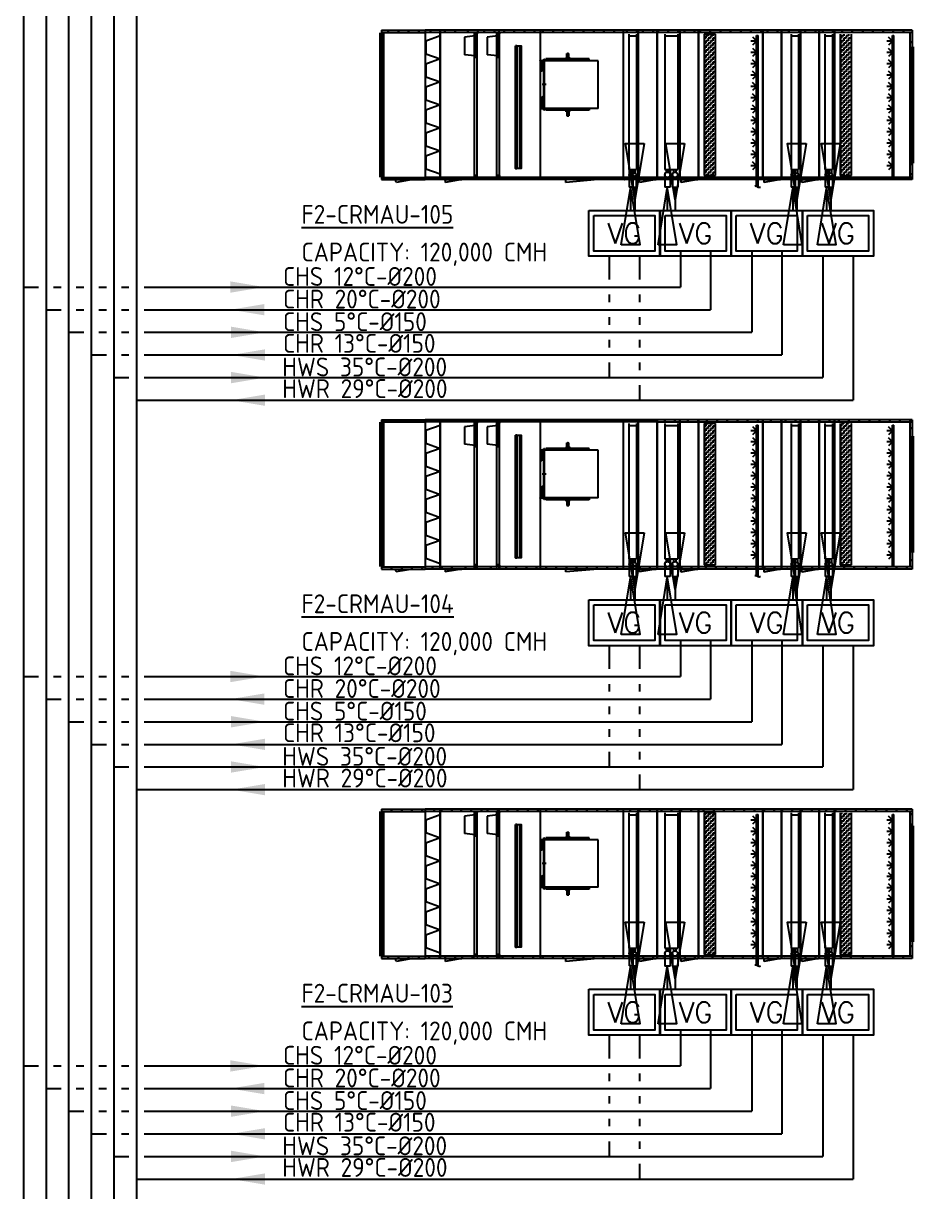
# Model space of a CAD drawing. Header units: millimetres. Extents: x -18 to 822, y 1518 to 2130.
# Drawn here: x 564.1 to 670.3, y 1717 to 1856.5 of the extents above; entities that cross this region are included whole.
import ezdxf
from ezdxf.enums import TextEntityAlignment as Align

# ---------------------------------------------------------------- set-up
doc = ezdxf.new("R2010")
doc.units = ezdxf.units.MM
doc.linetypes.add('CENTER', pattern=[2, 1.25, -0.25, 0.25, -0.25])
for name, color, linetype in [('0-CHR-中溫', 30, 'Continuous'), ('0-CHR-低溫', 4, 'Continuous'), ('0-CHS-中溫', 3, 'Continuous'), ('0-CHS-低溫', 5, 'Continuous'), ('0-HWR', 6, 'Continuous'), ('0-HWS', 1, 'Continuous'), ('03', 7, 'Continuous'), ('06-空調-空調', 21, 'Continuous'), ('ACC-450', 2, 'Continuous'), ('ACC-850', 2, 'Continuous'), ('ARW', 151, 'Continuous'), ('CLC', 140, 'Continuous'), ('DETL-TXT', 4, 'Continuous'), ('DIF', 120, 'Continuous'), ('DIM', 6, 'Continuous'), ('FAN', 3, 'Continuous'), ('Flange', 6, 'Continuous'), ('FLC', 40, 'Continuous'), ('HEPA', 6, 'Continuous'), ('HTC', 1, 'Continuous'), ('M-EQPM-TXT', 4, 'Continuous'), ('Type02x02', 7, 'Continuous'), ('Type05x04', 7, 'Continuous'), ('Type06x05', 7, 'Continuous'), ('Type07x05', 7, 'Continuous'), ('TYPE10X08', 7, 'Continuous'), ('Type10x09', 7, 'Continuous'), ('Type12x08', 7, 'Continuous'), ('Type12x09', 7, 'Continuous'), ('Type14x10', 7, 'Continuous'), ('軸心', 41, 'Continuous'), ('風車架', 4, 'Continuous')]:
    doc.layers.add(name, color=color, linetype=linetype)
doc.styles.add('AA-TXT', font='isocp.shx', dxfattribs={"bigfont": 'chineset.shx'})
doc.styles.add('HKEC', font='romans.shx', dxfattribs={"bigfont": 'china.shx'})
doc.dimstyles.get("Standard").update_dxf_attribs({"dimtxt": 0.18, "dimasz": 0.18, "dimexe": 0.18, "dimexo": 0.0625, "dimgap": 0.09, "dimtad": 0, "dimtih": 1, "dimtoh": 1, "dimdec": 4, "dimzin": 0, "dimdsep": 46, "dimtxsty": 'Standard', "dimcen": 0.09, "dimadec": 0, "dimazin": 0, "dimtfac": 1, "dimtdec": 4, "dimtofl": 0, "dimtmove": 0, "dimatfit": 3, "dimfxl": 1, "dimtolj": 1, "dimtzin": 0, "dimarcsym": 0})
pattern_1 = [(225, (1811.597, 1075.805), (13.47038, -13.47038), [])]

# ---------------------------------------------------------------- blocks, each defined once
blk = doc.blocks.new('A450-頂視圖')
at = {"layer": 'ACC-450'}
for p, q in [((-450, 0), (0, 0)), ((0, 0), (-443, -78))]:
    blk.add_line(p, q, dxfattribs=at)
blk.add_arc((0, 0), 450, 180, 190, dxfattribs=at)
blk = doc.blocks.new('FLC-1000')
at = {"layer": 'FLC'}
for p, q in [((50, 634), (50, -634)), ((150, 634), (150, -634))]:
    blk.add_line(p, q, dxfattribs=at)
at = {"layer": 'FLC', "color": 1}
for p, q in [((60, 371), (60, 634)), ((80, 360), (80, 634)), ((100, 348), (100, 634)), ((120, 337), (120, 634)), ((140, 325), (140, 634)), ((60, -634), (60, -299)), ((80, -634), (80, -310)), ((100, -634), (100, -322)), ((120, -634), (120, -333)), ((140, -634), (140, -345))]:
    blk.add_line(p, q, dxfattribs=at)
at = {"layer": 'FLC', "color": 1, "linetype": 'CENTER', "ltscale": 5}
blk.add_line((-12, 0), (165, 0), dxfattribs=at)
at = {"layer": 'FLC'}
for centre, start, end in [((55, 634), 0, 180), ((65, 634), 0, 180), ((75, 634), 0, 180), ((85, 634), 0, 180), ((95, 634), 0, 180), ((105, 634), 0, 180), ((115, 634), 0, 180), ((125, 634), 0, 180), ((135, 634), 0, 180), ((145, 634), 0, 180), ((145, 634), 0, 180), ((145, 634), 0, 180), ((145, 634), 0, 180), ((145, 634), 0, 180), ((145, 634), 0, 180), ((145, 634), 0, 180), ((145, 634), 0, 180), ((145, 634), 0, 180), ((145, 634), 0, 180), ((145, 634), 0, 180), ((145, 634), 0, 180), ((55, -634), 180, 0), ((65, -634), 180, 0), ((75, -634), 180, 0), ((85, -634), 180, 0), ((95, -634), 180, 0), ((105, -634), 180, 0), ((115, -634), 180, 0), ((125, -634), 180, 0), ((135, -634), 180, 0), ((145, -634), 180, 0), ((145, -634), 180, 0), ((145, -634), 180, 0), ((145, -634), 180, 0), ((145, -634), 180, 0), ((145, -634), 180, 0), ((145, -634), 180, 0), ((145, -634), 180, 0), ((145, -634), 180, 0), ((145, -634), 180, 0), ((145, -634), 180, 0), ((145, -634), 180, 0)]:
    blk.add_arc(centre, 5, start, end, dxfattribs=at)
blk = doc.blocks.new('RZR15-1000-T90')
at = {"layer": 'FAN'}
for p, q in [((-1436, 1310), (-10, 1310)), ((-1436, 47), (-1436, 1310)), ((-10, 0), (-10, 1357)), ((0, 1357), (-10, 1357)), ((0, 0), (0, 1357)), ((-1436, 47), (-10, 47)), ((-10, 0), (0, 0))]:
    blk.add_line(p, q, dxfattribs=at)
at = {"layer": '軸心'}
for p, q in [((-685.5, 1379.5), (-578.5, 1379.5)), ((-685.5, 1379.5), (-685.5, 1359.5)), ((-675.5, 1398.5), (-675.5, 1379.5)), ((-588.5, 1398.5), (-675.5, 1398.5)), ((-604.5, 1508.5), (-659.5, 1508.5)), ((-659.5, 1398.5), (-659.5, 1508.5)), ((-640, 1503.5), (-624, 1503.5)), ((-640, 1403.5), (-640, 1503.5)), ((-640, 1403.5), (-624, 1403.5)), ((-624, 1503.5), (-624, 1403.5)), ((-604.5, 1398.5), (-604.5, 1508.5)), ((-588.5, 1398.5), (-588.5, 1379.5)), ((-578.5, 1359.5), (-578.5, 1379.5)), ((-685.5, -22.5), (-685.5, -2.5)), ((-685.5, -22.5), (-578.5, -22.5)), ((-675.5, -41.5), (-675.5, -22.5)), ((-588.5, -41.5), (-675.5, -41.5)), ((-659.5, -41.5), (-659.5, -151.5)), ((-604.5, -151.5), (-659.5, -151.5)), ((-640, -46.5), (-640, -146.5)), ((-640, -46.5), (-624, -46.5)), ((-640, -146.5), (-624, -146.5)), ((-624, -146.5), (-624, -46.5)), ((-604.5, -41.5), (-604.5, -151.5)), ((-588.5, -41.5), (-588.5, -22.5)), ((-578.5, -2.5), (-578.5, -22.5))]:
    blk.add_line(p, q, dxfattribs=at)
at = {"layer": '軸心', "color": 1, "linetype": 'CENTER', "ltscale": 30}
for p, q in [((-632, 1513.4), (-632, 1398.5)), ((-632, -156.4), (-632, -41.5))]:
    blk.add_line(p, q, dxfattribs=at)
at = {"layer": '風車架'}
for p, q in [((-1202, 1359.5), (-52, 1359.5)), ((-1202, 1310), (-1202, 1359.5)), ((-1202, 1310), (-52, 1310)), ((-52, 1310), (-52, 1359.5)), ((-1202, 47), (-52, 47)), ((-1202, 47), (-1202, -2.5)), ((-52, 47), (-52, -2.5)), ((-1202, -2.5), (-52, -2.5))]:
    blk.add_line(p, q, dxfattribs=at)
blk = doc.blocks.new('DW9-頂視圖')
at = {"layer": 'ACC-850'}
for q in [(850, 0), (843, -78)]:
    blk.add_line((0, 0), q, dxfattribs=at)
blk.add_arc((400, 0), 450, 350, 0, dxfattribs=at)
blk = doc.blocks.new('CMF300')
for p, q in [((-22, 265), (-300, 231)), ((-300, 231), (-300, -231)), ((-22, 296), (0, 296)), ((-22, 296), (-22, -296)), ((0, 296), (0, -296)), ((-22, -265), (-300, -231)), ((-22, -296), (0, -296))]:
    blk.add_line(p, q)
blk = doc.blocks.new('HPF-610-15')
at = {"layer": 'HEPA'}
for p, q in [((0, 610), (381, 471)), ((0, 610), (0, 0)), ((381, 471), (381, 139)), ((381, 139), (0, 0))]:
    blk.add_line(p, q, dxfattribs=at)
blk = doc.blocks.new('D5-頂視圖')
at = {"layer": 'ACC-450'}
for p, q in [((450, 0), (0, 0)), ((0, 0), (443, -78))]:
    blk.add_line(p, q, dxfattribs=at)
blk.add_arc((0, 0), 450, 350, 0, dxfattribs=at)
blk = doc.blocks.new('A$Cc4eae78a')
at = {"layer": '03'}
for points in [[(0, 2.04), (9.44, 2.04), (9.44, -4.04), (0, -4.04)], [(0.67, 1.37), (8.76, 1.37), (8.76, -3.37), (0.67, -3.37)]]:
    blk.add_lwpolyline(points, close=True, dxfattribs=at)
at = {"layer": '03', "linetype": 'Continuous', "ltscale": 200, "style": 'HKEC'}
blk.add_text('VG', height=2.696, dxfattribs=at).set_placement((4.72, -1), align=Align.MIDDLE)
blk = doc.blocks.new('00_80000CMH_500_300_1100')
h = blk.add_hatch()
h.set_pattern_fill('ACAD_ISO02W100', color=6, angle=180)
h.set_pattern_definition([(180, (1771.445, -397.94), (-6e-16, -5), [12, -3])])
h.paths.add_polyline_path([(48.4, 407.2), (63.2, 407.2), (63.2, 81.6), (48.4, 81.6)])
at = {"layer": 'ARW'}
h = blk.add_hatch(dxfattribs=at)
h.set_pattern_fill('ZIGZAG', color=256, scale=2, angle=180, style=0)
h.set_pattern_definition([(180, (704, 981.5), (-6.35, -6.35), [6.35, -6.35]), (270, (697.65, 981.5), (6.35, -6.35), [6.35, -6.35])])
h.paths.add_polyline_path([(579, 438), (549, 438), (549, 63), (579, 63)])
h = blk.add_hatch(dxfattribs=at)
h.set_pattern_fill('ZIGZAG', color=256, scale=2, angle=180, style=0)
h.set_pattern_definition([(180, (1064, 981.5), (-6.35, -6.35), [6.35, -6.35]), (270, (1057.65, 981.5), (6.35, -6.35), [6.35, -6.35])])
h.paths.add_polyline_path([(939, 438), (909, 438), (909, 63), (939, 63)])
at = {"layer": 'Type02x02'}
h = blk.add_hatch(dxfattribs=at)
h.set_pattern_fill('ANSI31', color=256, scale=6, angle=180, style=0)
h.set_pattern_definition([(135, (-78.619, 113.504), (13.4704, 13.4704), [])])
h.paths.add_polyline_path([(-151, 442.1), (-151, 448.1), (-101, 448.1), (-101, 442.1)])
h = blk.add_hatch(dxfattribs=at)
h.set_pattern_fill('ANSI31', color=256, scale=6, angle=180, style=0)
h.set_pattern_definition([(135, (446.381, 113.504), (13.4704, 13.4704), [])])
h.paths.add_polyline_path([(374, 442.1), (374, 448.1), (424, 448.1), (424, 442.1)])
h = blk.add_hatch(dxfattribs=at)
h.set_pattern_fill('ANSI31', color=256, scale=6, angle=180, style=0)
h.set_pattern_definition([(135, (556.381, 113.564), (13.4704, 13.4704), [])])
h.paths.add_polyline_path([(484, 442), (484, 448), (534, 448), (534, 442)])
h = blk.add_hatch(dxfattribs=at)
h.set_pattern_fill('ANSI31', color=256, scale=6, angle=180, style=0)
h.set_pattern_definition([(135, (776.381, 113.564), (13.4704, 13.4704), [])])
h.paths.add_polyline_path([(704, 442), (704, 448), (754, 448), (754, 442)])
h = blk.add_hatch(dxfattribs=at)
h.set_pattern_fill('ANSI31', color=256, scale=6, angle=180, style=0)
h.set_pattern_definition([(135, (876.381, 113.564), (13.4704, 13.4704), [])])
h.paths.add_polyline_path([(804, 442), (804, 448), (854, 448), (854, 442)])
h = blk.add_hatch(dxfattribs=at)
h.set_pattern_fill('ANSI31', color=256, scale=6, angle=180, style=0)
h.set_pattern_definition([(135, (-78.619, 433.504), (13.4704, 13.4704), [])])
h.paths.add_polyline_path([(-101, 58.1), (-101, 52.1), (-151, 52.1), (-151, 58.1)])
h = blk.add_hatch(dxfattribs=at)
h.set_pattern_fill('ANSI31', color=256, scale=6, angle=180, style=0)
h.set_pattern_definition([(135, (446.381, 433.504), (13.4704, 13.4704), [])])
h.paths.add_polyline_path([(424, 58.1), (424, 52.1), (374, 52.1), (374, 58.1)])
h = blk.add_hatch(dxfattribs=at)
h.set_pattern_fill('ANSI31', color=256, scale=6, angle=180, style=0)
h.set_pattern_definition([(135, (556.381, 433.564), (13.4704, 13.4704), [])])
h.paths.add_polyline_path([(534, 58), (534, 52), (484, 52), (484, 58)])
h = blk.add_hatch(dxfattribs=at)
h.set_pattern_fill('ANSI31', color=256, scale=6, angle=180, style=0)
h.set_pattern_definition([(135, (776.381, 433.564), (13.4704, 13.4704), [])])
h.paths.add_polyline_path([(754, 58), (754, 52), (704, 52), (704, 58)])
h = blk.add_hatch(dxfattribs=at)
h.set_pattern_fill('ANSI31', color=256, scale=6, angle=180, style=0)
h.set_pattern_definition([(135, (876.381, 433.564), (13.4704, 13.4704), [])])
h.paths.add_polyline_path([(854, 58), (854, 52), (804, 52), (804, 58)])
at = {"layer": 'Type05x04'}
h = blk.add_hatch(dxfattribs=at)
h.set_pattern_fill('ANSI31', color=256, scale=6, angle=180, style=0)
h.set_pattern_definition([(225, (4, 433.44), (13.47, -13.47), [])])
h.paths.add_polyline_path([(-36, 442.1), (-36, 448.1), (4, 448.1), (4, 442.1)])
h = blk.add_hatch(dxfattribs=at)
h.set_pattern_fill('ANSI31', color=256, scale=6, angle=180, style=0)
h.set_pattern_definition([(225, (4, 689.44), (13.4704, -13.4704), [])])
h.paths.add_polyline_path([(-36, 52.1), (-36, 58.1), (4, 58.1), (4, 52.1)])
at = {"layer": 'Type06x05'}
h = blk.add_hatch(dxfattribs=at)
h.set_pattern_fill('ANSI31', color=256, scale=6, angle=180, style=0)
h.set_pattern_definition([(225, (4, 689.44), (13.4704, -13.4704), [])])
h.paths.add_polyline_path([(-26, 52.1), (-26, 58.1), (4, 58.1), (4, 52.1)])
at = {"layer": 'Type07x05'}
h = blk.add_hatch(dxfattribs=at)
h.set_pattern_fill('ANSI31', color=256, scale=6, angle=180, style=0)
h.set_pattern_definition([(225, (4, 433.44), (13.47, -13.47), [])])
h.paths.add_polyline_path([(-26, 442.1), (-26, 448.1), (4, 448.1), (4, 442.1)])
at = {"layer": 'TYPE10X08'}
h = blk.add_hatch(dxfattribs=at)
h.set_pattern_fill('ANSI31', color=256, scale=6, angle=180, style=0)
h.set_pattern_definition([(225, (194, 305.44), (13.4704, -13.4704), [])])
h.paths.add_polyline_path([(334, 448.1), (334, 442.1), (114, 442.1), (114, 448.1)])
h = blk.add_hatch(dxfattribs=at)
h.set_pattern_fill('ANSI31', color=256, scale=6, angle=180, style=0)
h.set_pattern_definition([(225, (194, 625.44), (13.4704, -13.4704), [])])
h.paths.add_polyline_path([(114, 52.1), (114, 58.1), (334, 58.1), (334, 52.1)])
at = {"layer": 'Type10x09'}
h = blk.add_hatch(dxfattribs=at)
h.set_pattern_fill('ANSI31', color=256, scale=6, angle=180, style=0)
h.set_pattern_definition([(225, (1283.876, 215), (13.47038, -13.47038), [])])
h.paths.add_polyline_path([(-191, 448.1), (-191, 442.1), (-307, 442.1), (-307, 448.1)])
h = blk.add_hatch(dxfattribs=at)
h.set_pattern_fill('ANSI31', color=256, scale=6, angle=180, style=0)
h.set_pattern_definition([(225, (1303.376, 535), (13.47038, -13.47038), [])])
h.paths.add_polyline_path([(-301, 58.1), (-307, 58.1), (-307, 442.1), (-301, 442.1)])
h = blk.add_hatch(dxfattribs=at)
h.set_pattern_fill('ANSI31', color=256, scale=6, angle=180, style=0)
h.set_pattern_definition([(225, (1283.876, 534.5), (13.47038, -13.47038), [])])
h.paths.add_polyline_path([(-191, 58.1), (-191, 52.1), (-307, 52.1), (-307, 58.1)])
at = {"layer": 'Type12x09'}
h = blk.add_hatch(dxfattribs=at)
h.set_pattern_fill('ANSI31', color=256, scale=6, angle=180, style=0)
h.set_pattern_definition([(225, (-1583.962, 576.245), (13.47038, -13.47038), [])])
h.paths.add_polyline_path([(-191, 442.1), (-191, 448.1), (-151, 448.1), (-151, 442.1)])
h.paths.add_polyline_path([(-191, 52.1), (-191, 58.1), (-151, 58.1), (-151, 52.1)])
h = blk.add_hatch(dxfattribs=at)
h.set_pattern_fill('ANSI31', color=256, scale=6, angle=180, style=0)
h.set_pattern_definition([(225, (-36, 947.94), (13.4704, -13.4704), [])])
h.paths.add_polyline_path([(-36, 448.1), (-36, 442.1), (-101, 442.1), (-101, 448.1)])
h = blk.add_hatch(dxfattribs=at)
h.set_pattern_fill('ANSI31', color=256, scale=6, angle=180, style=0)
h.set_pattern_definition([(225, (114, 947.94), (13.4704, -13.4704), [])])
h.paths.add_polyline_path([(4, 442.1), (4, 448.1), (114, 448.1), (114, 442.1)])
h.paths.add_polyline_path([(4, 52.1), (4, 58.1), (114, 58.1), (114, 52.1)])
h = blk.add_hatch(dxfattribs=at)
h.set_pattern_fill('ANSI31', color=256, scale=6, angle=180, style=0)
h.set_pattern_definition(pattern_1)
h.paths.add_polyline_path([(894, 442), (894, 448), (964, 448), (964, 442)])
h = blk.add_hatch(dxfattribs=at)
h.set_pattern_fill('ANSI31', color=256, scale=6, angle=180, style=0)
h.set_pattern_definition([(225, (1080.5, 128.5), (13.4704, -13.4704), [])])
h.paths.add_polyline_path([(1100, 448), (1100, 442), (964, 442), (964, 448)])
h = blk.add_hatch(dxfattribs=at)
h.set_pattern_fill('ANSI31', color=256, scale=6, angle=180, style=0)
h.set_pattern_definition([(225, (1100, 448.5), (13.4704, -13.4704), [])])
h.paths.add_polyline_path([(1094, 442), (1100, 442), (1100, 58), (1094, 58)])
h = blk.add_hatch(dxfattribs=at)
h.set_pattern_fill('ANSI31', color=256, scale=6, angle=180, style=0)
h.set_pattern_definition([(225, (-36, 689.44), (13.4704, -13.4704), [])])
h.paths.add_polyline_path([(-101, 52.1), (-101, 58.1), (-36, 58.1), (-36, 52.1)])
h = blk.add_hatch(dxfattribs=at)
h.set_pattern_fill('ANSI31', color=256, scale=6, angle=180, style=0)
h.set_pattern_definition(pattern_1)
h.paths.add_polyline_path([(964, 58), (964, 52), (894, 52), (894, 58)])
h = blk.add_hatch(dxfattribs=at)
h.set_pattern_fill('ANSI31', color=256, scale=6, angle=180, style=0)
h.set_pattern_definition([(225, (1080.5, 448), (13.4704, -13.4704), [])])
h.paths.add_polyline_path([(1100, 58), (1100, 52), (964, 52), (964, 58)])
at = {"layer": 'Type14x10'}
h = blk.add_hatch(dxfattribs=at)
h.set_pattern_fill('ANSI31', color=256, scale=6, angle=180, style=0)
h.set_pattern_definition([(225, (374, 128.44), (13.4704, -13.4704), [])])
h.paths.add_polyline_path([(334, 442.1), (334, 448.1), (374, 448.1), (374, 442.1)])
h = blk.add_hatch(dxfattribs=at)
h.set_pattern_fill('ANSI31', color=256, scale=6, angle=180, style=0)
h.set_pattern_definition([(225, (484, 128.5), (13.4704, -13.4704), [])])
h.paths.add_polyline_path([(424, 442), (424, 448), (484, 448), (484, 442)])
h = blk.add_hatch(dxfattribs=at)
h.set_pattern_fill('ANSI31', color=256, scale=6, angle=180, style=0)
h.set_pattern_definition([(225, (704, 129), (13.4704, -13.4704), [])])
h.paths.add_polyline_path([(534, 442), (534, 448), (704, 448), (704, 442)])
h = blk.add_hatch(dxfattribs=at)
h.set_pattern_fill('ANSI31', color=256, scale=6, angle=180, style=0)
h.set_pattern_definition([(225, (804, 128.5), (13.4704, -13.4704), [])])
h.paths.add_polyline_path([(754, 442), (754, 448), (804, 448), (804, 442)])
h = blk.add_hatch(dxfattribs=at)
h.set_pattern_fill('ANSI31', color=256, scale=6, angle=180, style=0)
h.set_pattern_definition([(225, (894, 128.5), (13.4704, -13.4704), [])])
h.paths.add_polyline_path([(854, 442), (854, 448), (894, 448), (894, 442)])
h = blk.add_hatch(dxfattribs=at)
h.set_pattern_fill('ANSI31', color=256, scale=6, angle=180, style=0)
h.set_pattern_definition([(225, (374, 979.94), (13.4704, -13.4704), [])])
edge = h.paths.add_edge_path()
edge.add_line((374, 58.1), (334, 58.1))
edge.add_line((374, 52.1), (334, 52.1))
h = blk.add_hatch(dxfattribs=at)
h.set_pattern_fill('ANSI31', color=256, scale=6, angle=180, style=0)
h.set_pattern_definition([(225, (484, 948), (13.4704, -13.4704), [])])
edge = h.paths.add_edge_path()
edge.add_line((484, 58), (424, 58))
edge.add_line((484, 52), (424, 52))
h = blk.add_hatch(dxfattribs=at)
h.set_pattern_fill('ANSI31', color=256, scale=6, angle=180, style=0)
h.set_pattern_definition([(225, (704, 981.5), (13.4704, -13.4704), [])])
h.paths.add_polyline_path([(704, 58), (704, 52), (691.8, 52), (691.8, 58)])
h.paths.add_polyline_path([(534, 52), (534, 58), (687.8, 58), (687.8, 52)])
h = blk.add_hatch(dxfattribs=at)
h.set_pattern_fill('ANSI31', color=256, scale=6, angle=180, style=0)
h.set_pattern_definition([(225, (804, 948), (13.4704, -13.4704), [])])
edge = h.paths.add_edge_path()
edge.add_line((804, 58), (754, 58))
edge.add_line((804, 52), (754, 52))
h = blk.add_hatch(dxfattribs=at)
h.set_pattern_fill('ANSI31', color=256, scale=6, angle=180, style=0)
h.set_pattern_definition([(225, (894, 980), (13.4704, -13.4704), [])])
edge = h.paths.add_edge_path()
edge.add_line((894, 58), (854, 58))
edge.add_line((894, 52), (854, 52))
for p, q in [((-63, 441.8), (-63, 442.1)), ((-63, 442.1), (-60.3, 442.1)), ((-60.5, 441.8), (-63, 441.8)), ((-60.5, 58.3), (-60.5, 441.8)), ((-60.5, 439.1), (-60.5, 441.8)), ((-53.5, 437), (-60.5, 437)), ((-60.3, 442.1), (-60.3, 437.2)), ((-60.3, 437.2), (-53.8, 437.2)), ((-53.8, 437.2), (-53.8, 442.1)), ((-53.8, 442.1), (-51, 442.1)), ((-53.5, 58.3), (-53.5, 441.8)), ((-51, 441.8), (-53.5, 441.8)), ((-53.5, 441.8), (-53.5, 439.1)), ((-51, 442.1), (-51, 441.8)), ((-3, 441.8), (-3, 442.1)), ((-3, 442.1), (-0.3, 442.1)), ((-0.5, 441.8), (-3, 441.8)), ((-0.5, 58.3), (-0.5, 441.8)), ((-0.5, 439.1), (-0.5, 441.8)), ((6.5, 437), (-0.5, 437)), ((-0.3, 442.1), (-0.3, 437.2)), ((-0.3, 437.2), (6.2, 437.2)), ((6.2, 437.2), (6.2, 442.1)), ((6.2, 442.1), (9, 442.1)), ((6.5, 58.3), (6.5, 441.8)), ((9, 441.8), (6.5, 441.8)), ((6.5, 441.8), (6.5, 439.1)), ((9, 442.1), (9, 441.8)), ((-53.5, 63), (-60.5, 63)), ((-60.3, 58.1), (-60.3, 62.7)), ((-60.3, 62.7), (-53.8, 62.7)), ((-53.8, 62.7), (-53.8, 58.1)), ((6.5, 63), (-0.5, 63)), ((-0.3, 58.1), (-0.3, 62.7)), ((-0.3, 62.7), (6.2, 62.7)), ((6.2, 62.7), (6.2, 58.1)), ((-60.5, 58.3), (-63, 58.3)), ((-63, 58.3), (-63, 58.1)), ((-63, 58.1), (-60.3, 58.1)), ((-60.5, 60.4), (-60.5, 58.3)), ((-53.8, 58.1), (-51, 58.1)), ((-53.5, 58.3), (-53.5, 60.4)), ((-51, 58.3), (-53.5, 58.3)), ((-51, 58.1), (-51, 58.3)), ((-0.5, 58.3), (-3, 58.3)), ((-3, 58.3), (-3, 58.1)), ((-3, 58.1), (-0.3, 58.1)), ((-0.5, 60.4), (-0.5, 58.3)), ((6.2, 58.1), (9, 58.1)), ((6.5, 58.3), (6.5, 60.4)), ((9, 58.3), (6.5, 58.3)), ((9, 58.1), (9, 58.3))]:
    blk.add_line(p, q)
at = {"color": 6}
blk.add_lwpolyline([(48.4, 407.2), (63.2, 407.2), (63.2, 81.6), (48.4, 81.6)], close=True, dxfattribs=at)
at = {"layer": 'ARW', "color": 1}
for p, q in [((349, 438.1), (349, 79.1)), ((369, 438.1), (369, 79.1)), ((869, 438), (869, 79)), ((889, 438), (889, 79)), ((349, 433.1), (369, 433.1)), ((869, 433), (889, 433)), ((349, 79.1), (369, 79.1)), ((349.5, 65), (349.5, 32.1)), ((351, 68.3), (351, 79.1)), ((357, 68.3), (357, 79.1)), ((358.4, 65), (358.4, 32.1)), ((359.6, 65), (359.6, 32.1)), ((361, 68.3), (361, 79.1)), ((367, 68.3), (367, 79.1)), ((368.5, 65), (368.5, 32.1)), ((869, 79), (889, 79)), ((869.5, 65), (869.5, 32)), ((871, 68.3), (871, 79)), ((877, 68.3), (877, 79)), ((878.4, 65), (878.4, 32)), ((879.6, 65), (879.6, 32)), ((881, 68.3), (881, 79)), ((887, 68.3), (887, 79)), ((888.5, 65), (888.5, 32)), ((358.4, 32.1), (349.5, 32.1)), ((359.6, 32.1), (368.5, 32.1)), ((878.4, 32), (869.5, 32)), ((879.6, 32), (888.5, 32))]:
    blk.add_line(p, q, dxfattribs=at)
at = {"layer": 'ARW'}
for p, q in [((579, 438), (549, 438)), ((549, 438), (549, 63)), ((579, 63), (579, 438)), ((687.8, 434), (691.8, 434)), ((687.8, 33.7), (687.8, 434)), ((691.8, 31.3), (691.8, 434)), ((909, 438), (909, 63)), ((939, 63), (939, 438)), ((1047.8, 434), (1051.8, 434)), ((1047.8, 58), (1047.8, 434)), ((1051.8, 58), (1051.8, 434)), ((444, 433), (479, 433)), ((687.8, 419), (672.8, 419)), ((687.8, 419), (677.2, 408.4)), ((687.9, 419), (677.3, 429.6)), ((779, 433), (799, 433)), ((1047.8, 419), (1032.8, 419)), ((1047.8, 419), (1037.2, 408.4)), ((1047.9, 419), (1037.3, 429.6)), ((687.8, 389), (672.8, 389)), ((687.8, 389), (677.2, 378.4)), ((687.9, 389), (677.3, 399.6)), ((1047.8, 389), (1032.8, 389)), ((1047.8, 389), (1037.2, 378.4)), ((1047.9, 389), (1037.3, 399.6)), ((687.8, 359), (672.8, 359)), ((687.8, 359), (677.2, 369.6)), ((687.8, 359), (677.2, 348.4)), ((1047.8, 359), (1032.8, 359)), ((1047.8, 359), (1037.2, 369.6)), ((1047.8, 359), (1037.2, 348.4)), ((687.8, 329), (672.8, 329)), ((687.8, 329), (677.2, 339.6)), ((687.8, 329), (677.2, 318.4)), ((1047.8, 329), (1032.8, 329)), ((1047.8, 329), (1037.2, 339.6)), ((1047.8, 329), (1037.2, 318.4)), ((687.8, 299), (672.8, 299)), ((687.8, 299), (677.2, 309.6)), ((687.8, 299), (677.2, 288.4)), ((687.8, 269), (677.2, 279.6)), ((1047.8, 299), (1032.8, 299)), ((1047.8, 299), (1037.2, 309.6)), ((1047.8, 299), (1037.2, 288.4)), ((1047.8, 269), (1037.2, 279.6)), ((687.8, 269), (672.8, 269)), ((687.8, 269), (677.2, 258.4)), ((687.8, 239), (677.2, 249.6)), ((1047.8, 269), (1032.8, 269)), ((1047.8, 269), (1037.2, 258.4)), ((1047.8, 239), (1037.2, 249.6)), ((687.8, 239), (672.8, 239)), ((687.8, 239), (677.2, 228.4)), ((687.8, 209), (677.2, 219.6)), ((1047.8, 239), (1032.8, 239)), ((1047.8, 239), (1037.2, 228.4)), ((1047.8, 209), (1037.2, 219.6)), ((687.8, 209), (672.8, 209)), ((687.8, 209), (677.2, 198.4)), ((687.8, 179), (677.2, 189.6)), ((1047.8, 209), (1032.8, 209)), ((1047.8, 209), (1037.2, 198.4)), ((1047.8, 179), (1037.2, 189.6)), ((687.8, 179), (672.8, 179)), ((687.8, 179), (677.2, 168.4)), ((687.8, 149), (677.2, 159.6)), ((1047.8, 179), (1032.8, 179)), ((1047.8, 179), (1037.2, 168.4)), ((1047.8, 149), (1037.2, 159.6)), ((687.8, 149), (672.8, 149)), ((687.8, 148.5), (677.2, 137.9)), ((687.8, 118.5), (677.2, 129.1)), ((1047.8, 149), (1032.8, 149)), ((1047.8, 148.5), (1037.2, 137.9)), ((1047.8, 118.5), (1037.2, 129.1)), ((687.8, 118.5), (672.8, 118.5)), ((687.8, 118.5), (677.2, 107.9)), ((687.8, 88.5), (677.2, 99.1)), ((1047.8, 118.5), (1032.8, 118.5)), ((1047.8, 118.5), (1037.2, 107.9)), ((1047.8, 88.5), (1037.2, 99.1)), ((549, 63), (579, 63)), ((687.8, 88.5), (672.8, 88.5)), ((687.8, 88.5), (677.2, 77.9)), ((909, 63), (939, 63)), ((1047.8, 88.5), (1032.8, 88.5)), ((1047.8, 88.5), (1037.2, 77.9))]:
    blk.add_line(p, q, dxfattribs=at)
for centre in [(687.8, 419), (1047.8, 419), (687.8, 389), (1047.8, 389), (687.8, 359), (1047.8, 359), (687.8, 329), (1047.8, 329), (687.8, 299), (1047.8, 299), (687.8, 269), (1047.8, 269), (687.8, 239), (1047.8, 239), (687.8, 209), (1047.8, 209), (687.8, 179), (1047.8, 179), (687.8, 149), (1047.8, 149), (687.8, 118.5), (1047.8, 118.5), (687.8, 88.5), (1047.8, 88.5)]:
    blk.add_circle(centre, 1.5, dxfattribs=at)
blk.add_open_spline([(698, 31.5), (697, 31.2), (690.4, 29.9), (688.6, 35.2), (684, 34.2), (682.7, 33.9)], degree=3, knots=[35.439113, 35.439113, 35.439113, 35.439113, 53.723943, 145.661055, 183.181794, 183.181794, 183.181794, 183.181794], dxfattribs=at)
at = {"layer": 'CLC'}
for p, q in [((444, 438), (444, 79)), ((479, 438), (479, 79)), ((779, 438), (779, 79)), ((799, 438), (799, 79)), ((444, 79), (479, 79)), ((444.5, 65), (444.5, 32)), ((448.5, 71.3), (448.5, 79)), ((454.5, 71.3), (454.5, 79)), ((458.5, 65), (458.5, 32)), ((464.5, 65), (464.5, 32)), ((468.5, 71.3), (468.5, 79)), ((474.5, 71.3), (474.5, 79)), ((478.5, 65), (478.5, 32)), ((779, 79), (799, 79)), ((779.5, 65), (779.5, 32)), ((781, 68.3), (781, 79)), ((787, 68.3), (787, 79)), ((788.4, 65), (788.4, 32)), ((789.6, 65), (789.6, 32)), ((791, 68.3), (791, 79)), ((797, 68.3), (797, 79)), ((798.5, 65), (798.5, 32)), ((458.5, 32), (444.5, 32)), ((464.5, 32), (478.5, 32)), ((788.4, 32), (779.5, 32)), ((789.6, 32), (798.5, 32))]:
    blk.add_line(p, q, dxfattribs=at)
for centre, radius in [((451.5, 65), 6.99), ((471.5, 65), 6.99), ((784, 65), 4.46), ((794, 65), 4.46)]:
    blk.add_circle(centre, radius, dxfattribs=at)
at = {"layer": 'DIF'}
for p, q in [((48.4, 407.2), (48.4, 367.2)), ((52.4, 407.2), (48.4, 407.2)), ((52.4, 404.6), (52.4, 407.2)), ((48.4, 367.2), (52.4, 367.2)), ((48.4, 366.4), (48.4, 326.4)), ((52.4, 366.4), (48.4, 366.4)), ((52.4, 367.2), (52.4, 369.8)), ((52.4, 363.8), (52.4, 366.4)), ((48.4, 326.4), (52.4, 326.4)), ((48.4, 325.6), (48.4, 285.6)), ((52.4, 325.6), (48.4, 325.6)), ((52.4, 326.4), (52.4, 329)), ((52.4, 323), (52.4, 325.6)), ((48.4, 285.6), (52.4, 285.6)), ((48.4, 284.8), (48.4, 244.8)), ((52.4, 284.8), (48.4, 284.8)), ((52.4, 285.6), (52.4, 288.2)), ((52.4, 282.2), (52.4, 284.8)), ((48.4, 244.8), (52.4, 244.8)), ((48.4, 244), (48.4, 204)), ((52.4, 244), (48.4, 244)), ((52.4, 244.8), (52.4, 247.4)), ((52.4, 241.4), (52.4, 244)), ((48.4, 204), (52.4, 204)), ((48.4, 203.2), (48.4, 163.2)), ((52.4, 203.2), (48.4, 203.2)), ((52.4, 204), (52.4, 206.6)), ((52.4, 200.6), (52.4, 203.2)), ((48.4, 163.2), (52.4, 163.2)), ((48.4, 162.4), (48.4, 122.4)), ((52.4, 162.4), (48.4, 162.4)), ((52.4, 163.2), (52.4, 165.8)), ((52.4, 159.8), (52.4, 162.4)), ((52.4, 122.4), (52.4, 125)), ((48.4, 122.4), (52.4, 122.4)), ((48.4, 121.6), (48.4, 81.6)), ((52.4, 121.6), (48.4, 121.6)), ((52.4, 119), (52.4, 121.6)), ((48.4, 81.6), (52.4, 81.6)), ((52.4, 81.6), (52.4, 84.2))]:
    blk.add_line(p, q, dxfattribs=at)
at = {"layer": 'Flange'}
for p, q in [((-311, 441.6), (-311, 58.6)), ((-307, 437.6), (-311, 437.6)), ((-307, 441.6), (-307, 58.6)), ((1100, 96), (1100, 404)), ((1104, 96), (1104, 404)), ((1104, 400), (1100, 400)), ((1104, 100), (1100, 100)), ((-307, 62.6), (-311, 62.6))]:
    blk.add_line(p, q, dxfattribs=at)
at = {"layer": 'HTC'}
for centre in [(354, 65), (364, 65), (874, 65), (884, 65)]:
    blk.add_circle(centre, 4.46, dxfattribs=at)
at = {"layer": 'Type02x02'}
for p, q in [((-101, 448.1), (-151, 448.1)), ((-151, 52.1), (-151, 448.1)), ((-101, 442.1), (-151, 442.1)), ((424, 448.1), (374, 448.1)), ((374, 52.1), (374, 448.1)), ((424, 442.1), (374, 442.1)), ((424, 52.1), (424, 448.1)), ((534, 448), (484, 448)), ((484, 52), (484, 448)), ((534, 442), (484, 442)), ((534, 52), (534, 448)), ((754, 448), (704, 448)), ((704, 52), (704, 448)), ((754, 442), (704, 442)), ((754, 52), (754, 448)), ((854, 448), (804, 448)), ((804, 52), (804, 448)), ((854, 442), (804, 442)), ((854, 52), (854, 448)), ((894, 52), (894, 448)), ((-101, 58.1), (-151, 58.1)), ((-101, 52.1), (-151, 52.1)), ((424, 58.1), (374, 58.1)), ((424, 52.1), (374, 52.1)), ((534, 58), (484, 58)), ((534, 52), (484, 52)), ((754, 58), (704, 58)), ((754, 52), (704, 52)), ((854, 58), (804, 58)), ((854, 52), (804, 52))]:
    blk.add_line(p, q, dxfattribs=at)
at = {"layer": 'Type05x04'}
for p, q in [((4, 448.1), (-36, 448.1)), ((4, 442.1), (-36, 442.1)), ((4, 58.1), (-36, 58.1)), ((4, 52.1), (-36, 52.1))]:
    blk.add_line(p, q, dxfattribs=at)
at = {"layer": 'TYPE10X08'}
for p, q in [((334, 448.1), (114, 448.1)), ((114, 448.1), (114, 52.1)), ((334, 442.1), (114, 442.1)), ((334, 448.1), (334, 52.1)), ((334, 58.1), (114, 58.1)), ((334, 52.1), (114, 52.1))]:
    blk.add_line(p, q, dxfattribs=at)
at = {"layer": 'Type10x09'}
for p, q in [((-307, 448.1), (-191, 448.1)), ((-307, 448.1), (-307, 52.1)), ((-307, 442.1), (-191, 442.1)), ((-301, 442.1), (-301, 58.1)), ((-191, 448.1), (-191, 52.1)), ((-307, 58.1), (-191, 58.1)), ((-307, 52.1), (-191, 52.1))]:
    blk.add_line(p, q, dxfattribs=at)
at = {"layer": 'Type12x08'}
blk.add_line((4, 52.1), (-26, 52.1), dxfattribs=at)
at = {"layer": 'Type12x09'}
for p, q in [((-191, 448.1), (-191, 52.1)), ((-151, 448.1), (-191, 448.1)), ((-151, 442.1), (-191, 442.1)), ((-151, 448.1), (-151, 52.1)), ((-36, 448.1), (-101, 448.1)), ((-36, 442.1), (-101, 442.1)), ((114, 448.1), (4, 448.1)), ((4, 448.1), (4, 442.1)), ((114, 442.1), (4, 442.1)), ((114, 448.1), (114, 52.1)), ((894, 448), (894, 52)), ((964, 448), (894, 448)), ((964, 442), (894, 442)), ((1100, 448), (964, 448)), ((1100, 442), (964, 442)), ((1094, 442), (1094, 58)), ((1100, 448), (1100, 52)), ((-151, 58.1), (-191, 58.1)), ((-151, 52.1), (-191, 52.1)), ((-36, 58.1), (-101, 58.1)), ((-36, 52.1), (-101, 52.1)), ((114, 58.1), (4, 58.1)), ((4, 58.1), (4, 52.1)), ((114, 52.1), (4, 52.1)), ((964, 58), (894, 58)), ((964, 52), (894, 52)), ((1100, 58), (964, 58)), ((1100, 52), (964, 52))]:
    blk.add_line(p, q, dxfattribs=at)
at = {"layer": 'Type14x10'}
for p, q in [((334, 448.1), (334, 52.1)), ((374, 448.1), (334, 448.1)), ((374, 442.1), (334, 442.1)), ((374, 448.1), (374, 52.1)), ((424, 448), (424, 52)), ((484, 448), (424, 448)), ((484, 442), (424, 442)), ((484, 448), (484, 52)), ((534, 448), (534, 52)), ((704, 448), (534, 448)), ((704, 442), (534, 442)), ((704, 448), (704, 52)), ((754, 448), (754, 52)), ((804, 448), (754, 448)), ((804, 442), (754, 442)), ((804, 448), (804, 52)), ((854, 448), (854, 52)), ((894, 448), (854, 448)), ((894, 442), (854, 442)), ((894, 448), (894, 52)), ((374, 58.1), (334, 58.1)), ((374, 52.1), (334, 52.1)), ((484, 58), (424, 58)), ((484, 52), (424, 52)), ((704, 58), (534, 58)), ((704, 52), (534, 52)), ((804, 58), (754, 58)), ((804, 52), (754, 52)), ((894, 58), (854, 58)), ((894, 52), (854, 52))]:
    blk.add_line(p, q, dxfattribs=at)
at = {"xscale": -0.1, "yscale": 0.1, "zscale": 0.1}
for name, p in [('D5-頂視圖', (-223.5, 52.1)), ('DW9-頂視圖', (266.5, 52.1))]:
    blk.add_blockref(name, p, dxfattribs=at)
at = {"layer": 'ACC-450', "xscale": 0.1, "yscale": 0.1, "zscale": 0.1}
for p in [(-93.5, 52.1), (421.5, 52.1), (531.5, 52), (751.5, 52), (851.5, 52)]:
    blk.add_blockref('A450-頂視圖', p, dxfattribs=at)
at = {"layer": 'DIM', "extrusion": (0, 0, -1), "xscale": -0.1, "yscale": 0.1, "zscale": -0.1}
for p in [(56.4, 406.5), (-3.6, 406.5)]:
    blk.add_blockref('CMF300', p, dxfattribs=at)
at = {"layer": 'FAN', "xscale": -0.1, "yscale": 0.1, "zscale": 0.1}
blk.add_blockref('RZR15-1000-T90', (124, 236.1), dxfattribs=at)
at = {"layer": 'FLC', "xscale": -0.1, "yscale": 0.1, "zscale": 0.1}
blk.add_blockref('FLC-1000', (129, 304), dxfattribs=at)
at = {"layer": 'HEPA', "xscale": -0.1, "yscale": 0.1, "zscale": 0.1}
for p in [(-151, 372.1), (-151, 311.1), (-151, 250.1), (-151, 189.1), (-151, 128.1), (-151, 67.1)]:
    blk.add_blockref('HPF-610-15', p, dxfattribs=at)
at = {"layer": 'ARW', "color": 1}
for points in [[(353.4, 28.9), (353.4, -1.8)], [(364.6, -1.9), (364.6, 28.8)], [(873.4, 28.9), (873.4, -1.8)], [(884.6, -1.9), (884.6, 28.7)]]:
    blk.add_leader(points, dimstyle='Standard', override={"dimtxt": 2.5, "dimasz": 150, "dimexe": 1.25, "dimexo": 0.625, "dimgap": 0.625, "dimtad": 1, "dimtih": 0, "dimtoh": 0, "dimzin": 8, "dimcen": 2.5, "dimtofl": 1, "dimldrblk": 'ClosedBlank'}, dxfattribs=at)
at = {"layer": 'CLC'}
for points in [[(451, 28.9), (451, -1.8)], [(472, -1.9), (472, 28.7)], [(783.4, 28.9), (783.4, -1.8)], [(794.6, -1.9), (794.6, 28.7)]]:
    blk.add_leader(points, dimstyle='Standard', override={"dimtxt": 2.5, "dimasz": 150, "dimexe": 1.25, "dimexo": 0.625, "dimgap": 0.625, "dimtad": 1, "dimtih": 0, "dimtoh": 0, "dimzin": 8, "dimcen": 2.5, "dimtofl": 1, "dimldrblk": 'ClosedBlank'}, dxfattribs=at)

msp = doc.modelspace()

# ---------------------------------------------------------------- linework, layer by layer
at = {"layer": '0-CHR-中溫', "ltscale": 1000}
for p, q in [((566.775, 2054.649), (566.775, 1636.404)), ((641.84, 1836.764), (641.84, 1834.14)), ((646.066, 1829.28), (646.066, 1822.291)), ((566.775, 1822.291), (568.575, 1822.291)), ((570.375, 1822.291), (571.275, 1822.291)), ((573.075, 1822.291), (573.975, 1822.291)), ((575.775, 1822.291), (576.675, 1822.291)), ((578.475, 1822.291), (646.066, 1822.291)), ((641.84, 1790.293), (641.84, 1787.668)), ((646.066, 1782.808), (646.066, 1775.819)), ((566.775, 1775.819), (568.575, 1775.819)), ((570.375, 1775.819), (571.275, 1775.819)), ((573.075, 1775.819), (573.975, 1775.819)), ((575.775, 1775.819), (576.675, 1775.819)), ((578.475, 1775.819), (646.066, 1775.819)), ((641.84, 1743.821), (641.84, 1741.197)), ((646.066, 1736.336), (646.066, 1729.347)), ((566.775, 1729.347), (568.575, 1729.347)), ((570.375, 1729.347), (571.275, 1729.347)), ((573.075, 1729.347), (573.975, 1729.347)), ((575.775, 1729.347), (576.675, 1729.347)), ((578.475, 1729.347), (646.066, 1729.347))]:
    msp.add_line(p, q, dxfattribs=at)
for points in [[(592.823, 1821.616), (588.773, 1822.291), (592.823, 1822.966)], [(592.823, 1775.144), (588.773, 1775.819), (592.823, 1776.494)], [(592.823, 1728.672), (588.773, 1729.347), (592.823, 1730.022)]]:
    msp.add_solid(points, dxfattribs=at)
at = {"layer": '0-CHR-低溫', "ltscale": 1000}
for p, q in [((572.175, 2049.249), (572.175, 1631.004)), ((656.354, 1836.764), (656.354, 1834.14)), ((654.558, 1829.28), (654.558, 1816.891)), ((572.175, 1816.891), (573.975, 1816.891)), ((575.775, 1816.891), (576.675, 1816.891)), ((578.475, 1816.891), (654.558, 1816.891)), ((656.354, 1790.293), (656.354, 1787.668)), ((654.558, 1782.808), (654.558, 1770.419)), ((572.175, 1770.419), (573.975, 1770.419)), ((575.775, 1770.419), (576.675, 1770.419)), ((578.475, 1770.419), (654.558, 1770.419)), ((656.354, 1743.821), (656.354, 1741.197)), ((654.558, 1736.336), (654.558, 1723.947)), ((572.175, 1723.947), (573.975, 1723.947)), ((575.775, 1723.947), (576.675, 1723.947)), ((578.475, 1723.947), (654.558, 1723.947))]:
    msp.add_line(p, q, dxfattribs=at)
for points in [[(592.912, 1816.216), (588.862, 1816.891), (592.912, 1817.566)], [(592.912, 1769.744), (588.862, 1770.419), (592.912, 1771.094)], [(592.912, 1723.272), (588.862, 1723.947), (592.912, 1724.622)]]:
    msp.add_solid(points, dxfattribs=at)
at = {"layer": '0-CHS-中溫', "ltscale": 1000}
for p, q in [((564.075, 2057.349), (564.075, 1639.104)), ((640.893, 1836.769), (640.893, 1834.14)), ((642.466, 1829.28), (642.466, 1824.991)), ((564.075, 1824.991), (565.875, 1824.991)), ((567.675, 1824.991), (568.575, 1824.991)), ((570.375, 1824.991), (571.275, 1824.991)), ((573.075, 1824.991), (573.975, 1824.991)), ((575.775, 1824.991), (576.675, 1824.991)), ((578.475, 1824.991), (642.466, 1824.991)), ((640.893, 1790.298), (640.893, 1787.668)), ((642.466, 1782.808), (642.466, 1778.519)), ((564.075, 1778.519), (565.875, 1778.519)), ((567.675, 1778.519), (568.575, 1778.519)), ((570.375, 1778.519), (571.275, 1778.519)), ((573.075, 1778.519), (573.975, 1778.519)), ((575.775, 1778.519), (576.675, 1778.519)), ((578.475, 1778.519), (642.466, 1778.519)), ((640.893, 1743.826), (640.893, 1741.197)), ((642.466, 1736.336), (642.466, 1732.047)), ((564.075, 1732.047), (565.875, 1732.047)), ((567.675, 1732.047), (568.575, 1732.047)), ((570.375, 1732.047), (571.275, 1732.047)), ((573.075, 1732.047), (573.975, 1732.047)), ((575.775, 1732.047), (576.675, 1732.047)), ((578.475, 1732.047), (642.466, 1732.047))]:
    msp.add_line(p, q, dxfattribs=at)
for points in [[(588.773, 1824.316), (592.823, 1824.991), (588.773, 1825.666)], [(588.773, 1777.844), (592.823, 1778.519), (588.773, 1779.194)], [(588.773, 1731.372), (592.823, 1732.047), (588.773, 1732.722)]]:
    msp.add_solid(points, dxfattribs=at)
at = {"layer": '0-CHS-低溫', "ltscale": 1000}
for p, q in [((569.475, 2051.949), (569.475, 1633.704)), ((655.854, 1836.769), (655.854, 1834.14)), ((650.958, 1829.28), (650.958, 1819.591)), ((569.475, 1819.591), (571.275, 1819.591)), ((573.075, 1819.591), (573.975, 1819.591)), ((575.775, 1819.591), (576.675, 1819.591)), ((578.475, 1819.591), (650.958, 1819.591)), ((655.854, 1790.298), (655.854, 1787.668)), ((650.958, 1782.808), (650.958, 1773.119)), ((569.475, 1773.119), (571.275, 1773.119)), ((573.075, 1773.119), (573.975, 1773.119)), ((575.775, 1773.119), (576.675, 1773.119)), ((578.475, 1773.119), (650.958, 1773.119)), ((655.854, 1743.826), (655.854, 1741.197)), ((650.958, 1736.336), (650.958, 1726.647)), ((569.475, 1726.647), (571.275, 1726.647)), ((573.075, 1726.647), (573.975, 1726.647)), ((575.775, 1726.647), (576.675, 1726.647)), ((578.475, 1726.647), (650.958, 1726.647))]:
    msp.add_line(p, q, dxfattribs=at)
for points in [[(588.862, 1818.916), (592.912, 1819.591), (588.862, 1820.266)], [(588.862, 1772.444), (592.912, 1773.119), (588.862, 1773.794)], [(588.862, 1725.972), (592.912, 1726.647), (588.862, 1727.322)]]:
    msp.add_solid(points, dxfattribs=at)
at = {"layer": '0-HWR', "ltscale": 1000}
for p, q in [((577.575, 2043.849), (577.575, 1625.604)), ((637.004, 1836.767), (637.004, 1834.14)), ((660.404, 1836.764), (660.404, 1834.14)), ((637.574, 1828.661), (637.574, 1825.891)), ((663.05, 1828.661), (663.05, 1811.491)), ((637.574, 1824.091), (637.574, 1823.191)), ((637.574, 1821.391), (637.574, 1820.491)), ((637.574, 1818.691), (637.574, 1817.791)), ((637.574, 1815.991), (637.574, 1815.091)), ((637.574, 1813.291), (637.574, 1811.491)), ((577.575, 1811.491), (663.05, 1811.491)), ((637.004, 1790.295), (637.004, 1787.668)), ((660.404, 1790.293), (660.404, 1787.668)), ((637.574, 1782.19), (637.574, 1779.419)), ((663.05, 1782.19), (663.05, 1765.019)), ((637.574, 1777.619), (637.574, 1776.719)), ((637.574, 1774.919), (637.574, 1774.019)), ((637.574, 1772.219), (637.574, 1771.319)), ((637.574, 1769.519), (637.574, 1768.619)), ((637.574, 1766.819), (637.574, 1765.019)), ((577.575, 1765.019), (663.05, 1765.019)), ((637.004, 1743.824), (637.004, 1741.197)), ((660.404, 1743.821), (660.404, 1741.197)), ((637.574, 1735.718), (637.574, 1732.947)), ((663.05, 1735.718), (663.05, 1718.547)), ((637.574, 1731.147), (637.574, 1730.247)), ((637.574, 1728.447), (637.574, 1727.547)), ((637.574, 1725.747), (637.574, 1724.847)), ((637.574, 1723.047), (637.574, 1722.147)), ((637.574, 1720.347), (637.574, 1718.547)), ((577.575, 1718.547), (663.05, 1718.547))]:
    msp.add_line(p, q, dxfattribs=at)
for points in [[(592.912, 1810.816), (588.862, 1811.491), (592.912, 1812.166)], [(592.912, 1764.344), (588.862, 1765.019), (592.912, 1765.694)], [(592.912, 1717.872), (588.862, 1718.547), (592.912, 1719.222)]]:
    msp.add_solid(points, dxfattribs=at)
at = {"layer": '0-HWS', "ltscale": 1000}
for p, q in [((574.875, 2046.549), (574.875, 1628.304)), ((636.504, 1836.772), (636.504, 1834.14)), ((659.904, 1836.769), (659.904, 1834.14)), ((633.974, 1828.661), (633.974, 1825.891)), ((659.45, 1828.661), (659.45, 1814.191)), ((633.974, 1824.091), (633.974, 1823.191)), ((633.974, 1821.391), (633.974, 1820.491)), ((633.974, 1818.691), (633.974, 1817.791)), ((633.974, 1815.991), (633.974, 1814.191)), ((574.875, 1814.191), (576.675, 1814.191)), ((578.475, 1814.191), (659.45, 1814.191)), ((636.504, 1790.3), (636.504, 1787.668)), ((659.904, 1790.298), (659.904, 1787.668)), ((633.974, 1782.19), (633.974, 1779.419)), ((659.45, 1782.19), (659.45, 1767.719)), ((633.974, 1777.619), (633.974, 1776.719)), ((633.974, 1774.919), (633.974, 1774.019)), ((633.974, 1772.219), (633.974, 1771.319)), ((633.974, 1769.519), (633.974, 1767.719)), ((574.875, 1767.719), (576.675, 1767.719)), ((578.475, 1767.719), (659.45, 1767.719)), ((636.504, 1743.829), (636.504, 1741.197)), ((659.904, 1743.826), (659.904, 1741.197)), ((633.974, 1735.718), (633.974, 1732.947)), ((659.45, 1735.718), (659.45, 1721.247)), ((633.974, 1731.147), (633.974, 1730.247)), ((633.974, 1728.447), (633.974, 1727.547)), ((633.974, 1725.747), (633.974, 1724.847)), ((633.974, 1723.047), (633.974, 1721.247)), ((574.875, 1721.247), (576.675, 1721.247)), ((578.475, 1721.247), (659.45, 1721.247))]:
    msp.add_line(p, q, dxfattribs=at)
for points in [[(588.862, 1813.516), (592.912, 1814.191), (588.862, 1814.866)], [(588.862, 1767.044), (592.912, 1767.719), (588.862, 1768.394)], [(588.862, 1720.572), (592.912, 1721.247), (588.862, 1721.922)]]:
    msp.add_solid(points, dxfattribs=at)

# ---------------------------------------------------------------- block references
at = {"ltscale": 1000, "xscale": 0.9, "yscale": 0.9, "zscale": 0.9}
for p in [(631.528, 1832.301), (640.02, 1832.301), (648.512, 1832.301), (657.004, 1832.301), (631.528, 1785.829), (640.02, 1785.829), (648.512, 1785.829), (657.004, 1785.829), (631.528, 1739.357), (640.02, 1739.357), (648.512, 1739.357), (657.004, 1739.357)]:
    msp.add_blockref('A$Cc4eae78a', p, dxfattribs=at)
at = {"layer": '06-空調-空調', "ltscale": 1000, "xscale": 0.04500000000000001, "yscale": 0.04500000000000001, "zscale": 0.04500000000000001}
for p in [(620.599, 1835.471), (620.599, 1788.999), (620.599, 1742.527)]:
    msp.add_blockref('00_80000CMH_500_300_1100', p, dxfattribs=at)

# ---------------------------------------------------------------- texts
at = {"layer": 'DETL-TXT', "ltscale": 0.1, "style": 'AA-TXT'}
for s, p in [('CHS 12%%DC-%%C200', (595.051, 1825.132)), ('CHR 20%%DC-%%C200', (595.051, 1822.432)), ('CHS 5%%DC-%%C150', (595.051, 1819.732)), ('CHR 13%%DC-%%C150', (595.051, 1817.151)), ('HWS 35%%DC-%%C200', (594.963, 1814.332)), ('HWR 29%%DC-%%C200', (594.963, 1811.751)), ('CHS 12%%DC-%%C200', (595.051, 1778.661)), ('CHR 20%%DC-%%C200', (595.051, 1775.961)), ('CHS 5%%DC-%%C150', (595.051, 1773.261)), ('CHR 13%%DC-%%C150', (595.051, 1770.68)), ('HWS 35%%DC-%%C200', (594.963, 1767.861)), ('HWR 29%%DC-%%C200', (594.963, 1765.28)), ('CHS 12%%DC-%%C200', (595.051, 1732.189)), ('CHR 20%%DC-%%C200', (595.051, 1729.489)), ('CHS 5%%DC-%%C150', (595.051, 1726.789)), ('CHR 13%%DC-%%C150', (595.051, 1724.208)), ('HWS 35%%DC-%%C200', (594.963, 1721.389)), ('HWR 29%%DC-%%C200', (594.963, 1718.808))]:
    msp.add_text(s, height=2.25, dxfattribs=at).set_placement(p)
at = {"layer": 'M-EQPM-TXT', "style": 'AA-TXT'}
for s, p in [('%%UF2-CRMAU-105', (597.258, 1832.544)), ('%%UF2-CRMAU-104', (597.258, 1786.073)), ('%%UF2-CRMAU-103', (597.258, 1739.601))]:
    msp.add_text(s, height=2.25, dxfattribs=at).set_placement(p)
at = {"layer": 'M-EQPM-TXT', "color": 3, "style": 'AA-TXT'}
for p in [(597.258, 1828.044), (597.258, 1781.573), (597.258, 1735.101)]:
    msp.add_text('CAPACITY: 120,000 CMH', height=2.25, dxfattribs=at).set_placement(p)

doc.saveas('drawing.dxf')
